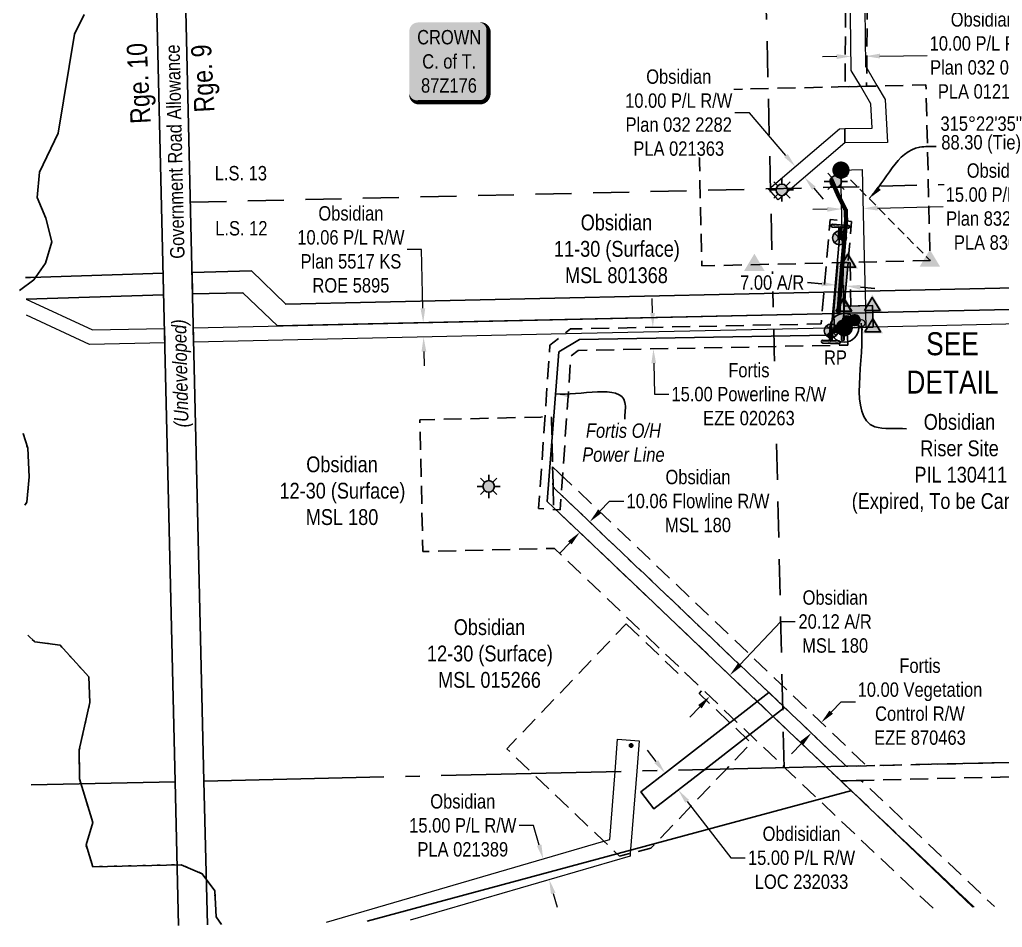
# Model space of a CAD drawing. Extents: x 611688 to 613661, y 5881771 to 5884002.
# Drawn here: x 612534 to 613217, y 5882761 to 5883392 of the extents above; entities that cross this region are included whole.
import ezdxf
from ezdxf.enums import TextEntityAlignment as Align

# ---------------------------------------------------------------- set-up
doc = ezdxf.new("R2010")
doc.units = 0
doc.header["$LTSCALE"] = 5
doc.header["$PDMODE"] = 34
doc.header["$PDSIZE"] = 0.03
for name, pattern in [('foc-ACCESSROAD', [3.75, 2.5, -1.25]), ('foc-FLOWLINE', [3.75, 2.5, -1.25]), ('foc-LSD', [8, 5, -3]), ('foc-QUARTERLINE', [33, 25, -3, 2, -3]), ('foc-TIELINE', [1.875, 1.25, -0.625]), ('foc-WHEELTRACKS', [2, 0.4, -1.6])]:
    doc.linetypes.add(name, pattern=pattern)
doc.layers.get('Defpoints').update_dxf_attribs({"color": 9})
for name, color, linetype in [('35', 37, 'Continuous'), ('AS-OWNER', 7, 'Continuous'), ('AS-POWER', 104, 'foc-POWER'), ('AS-POWER-EXISTING-ANC', 72, 'Continuous'), ('AS-POWER-EXISTING-PP', 72, 'Continuous'), ('AS-ROADS', 254, 'Continuous'), ('AS-SYMBOL', 7, 'Continuous'), ('C-AR', 13, 'foc-ACCESSROAD'), ('C-RW', 13, 'Continuous'), ('C-WS', 13, 'foc-ACCESSROAD'), ('C-WS-S', 8, 'Continuous'), ('D-TXT', 6, 'Continuous'), ('DETAIL-T', 7, 'Continuous'), ('F-EZE', 190, 'foc-FLOWLINE'), ('F-RW', 190, 'Continuous'), ('L-BD', 7, 'Continuous'), ('L-MON', 1, 'Continuous'), ('L-QSEC', 8, 'foc-QUARTERLINE'), ('L-ROAD-T', 7, 'Continuous'), ('L-SEC', 7, 'Continuous'), ('L-SECTION-LSD', 7, 'foc-LSD'), ('L-TIE', 7, 'foc-TIELINE'), ('P-PROPOSED', 10, 'Continuous'), ('P-PROPOSED-H', 21, 'Continuous'), ('P-TXT', 4, 'Continuous'), ('T-WATER', 160, 'Continuous'), ('T-WATER-P3', 160, 'foc-WHEELTRACKS')]:
    doc.layers.add(name, color=color, linetype=linetype)
for name, color, linetype, lineweight in [('C-AR-T', 13, 'Continuous', 9), ('C-FLOWLINE-T', 13, 'Continuous', 9), ('C-RW-T', 13, 'Continuous', 9), ('C-WS-T', 13, 'Continuous', 9), ('F-EZE-T', 190, 'Continuous', 9), ('T-TEXT', 48, 'Continuous', 18)]:
    doc.layers.add(name, color=color, linetype=linetype, lineweight=lineweight)
doc.styles.add('100L', font='ARIALN.TTF', dxfattribs={"height": 11})
doc.styles.add('80', font='ARIALN.TTF', dxfattribs={"height": 10})
doc.styles.add('80CG', font='ARIALN.TTF', dxfattribs={"height": 10})
doc.styles.add('80L', font='ARIALN.TTF', dxfattribs={"height": 10})
doc.styles.add('80LS', font='ARIALNI.TTF', dxfattribs={"height": 10})
doc.styles.add('foc-LtypeFont', font='ARIALN.TTF', dxfattribs={"height": 7.35})
doc.linetypes.add('foc-POWER', pattern='A,6,-1,["P",foc-LtypeFont,S=0.2,R=0,X=-0.625,Y=-0.75],-1.24,4', length=12.24)
doc.linetypes.add('foc-TOPO-flowdirection-NOLINE', pattern='A,0,[">",foc-LtypeFont,S=0.3,R=0,X=0,Y=-0.945],-20,[">",foc-LtypeFont,S=0.3,R=0,X=0,Y=-0.945],0', length=20)
doc.dimstyles.new('Compass 5 000', dxfattribs={"dimscale": 5, "dimtxt": 9, "dimasz": 2, "dimexe": 0.2, "dimexo": 0.0625, "dimgap": 0.5, "dimtad": 0, "dimtih": 1, "dimtoh": 1, "dimzin": 0, "dimdsep": 46, "dimtxsty": '80CG', "dimcen": 0.1, "dimse1": 1, "dimse2": 1, "dimclrd": 256, "dimclrt": 256, "dimaunit": 1, "dimadec": 4, "dimazin": 0, "dimtfac": 0.06, "dimtofl": 0, "dimtmove": 0, "dimatfit": 1, "dimfxl": 0.2, "dimtolj": 1, "dimtzin": 0, "dimlwd": -1, "dimarcsym": 0})

# ---------------------------------------------------------------- blocks, each defined once
blk = doc.blocks.new('*U451')
h = blk.add_hatch(color=255)
edge = h.paths.add_edge_path()
edge.add_line((-21.5, -28.5), (21.5, -28.5))
edge.add_arc((21.5, -22.5), 6, 270, 360)
edge.add_line((27.5, -22.5), (27.5, 21))
edge.add_arc((21.5, 21), 6, 0, 90)
edge.add_line((21.5, 27), (-21.5, 27))
edge.add_arc((-21.5, 21), 6, 90, 180)
edge.add_line((-27.5, 21), (-27.5, -22.5))
edge.add_arc((-21.5, -22.5), 6, 180, 270)
at = {"color": 14, "flags": 128}
blk.add_lwpolyline([(-21.5, -28.5, 3, 3, 0), (21.5, -28.5, 3, 3, 0.414214), (27.5, -22.5, 3, 3, 0), (27.5, 21, 3, 0, 0.414214), (21.5, 27, 0, 0, 0), (-21.5, 27, 0, 0, 0.414214), (-27.5, 21, 0, 0, 0), (-27.5, -22.5, 0, 3, 0.414214)], format="xyseb", close=True, dxfattribs=at)
at = {"color": 14, "style": '80'}
blk.add_attdef('ENTER_TEXT_001', (-26.85, -4.92), '', height=10, dxfattribs=at)
blk = doc.blocks.new('*D426')
at = {"layer": 'Defpoints', "color": 0, "transparency": 16777216}
for p in [(613019.52, 5883179.5), (612974.01, 5883163.42), (613019.87, 5883164.49)]:
    blk.add_point(p, dxfattribs=at)
at = {"layer": 'F-EZE-T', "transparency": 16777216}
for p, q in [((612973.42, 5883188.42), (612973.19, 5883198.41)), ((612974.24, 5883153.42), (612974.75, 5883131.92)), ((612974.75, 5883131.92), (612984.75, 5883131.92))]:
    blk.add_line(p, q, dxfattribs=at)
for points in [[(612975.09, 5883188.46), (612971.75, 5883188.38), (612973.66, 5883178.42)], [(612975.91, 5883153.46), (612972.58, 5883153.38), (612974.01, 5883163.42)]]:
    blk.add_solid(points, dxfattribs=at)
at = {"layer": 'F-EZE-T', "transparency": 16777216, "insert": (613040.38, 5883131.92), "char_height": 10, "attachment_point": 5, "style": '80CG', "bg_fill": 3, "box_fill_scale": 1.1, "bg_fill_color": 256, "bg_fill_true_color": 13158600, "bg_fill_transparency": 0}
blk.add_mtext('\\A1;Fortis\\P15.00 Powerline R/W\\PEZE 020263', dxfattribs=at)
blk = doc.blocks.new('*D427')
at = {"layer": 'Defpoints', "color": 0, "transparency": 16777216}
for p in [(613090.69, 5882903.73), (613103.72, 5882891.33), (613096.83, 5882884.08)]:
    blk.add_point(p, dxfattribs=at)
at = {"layer": 'F-EZE-T', "transparency": 16777216}
for p, q in [((613097.59, 5882910.97), (613104.48, 5882918.22)), ((613104.48, 5882918.22), (613114.48, 5882918.22)), ((613076.9, 5882889.24), (613070, 5882882))]:
    blk.add_line(p, q, dxfattribs=at)
for points in [[(613096.38, 5882912.12), (613098.8, 5882909.82), (613090.69, 5882903.73)], [(613075.69, 5882890.39), (613078.11, 5882888.09), (613083.79, 5882896.48)]]:
    blk.add_solid(points, dxfattribs=at)
at = {"layer": 'F-EZE-T', "transparency": 16777216, "insert": (613159.29, 5882918.22), "char_height": 10, "attachment_point": 5, "style": '80CG'}
blk.add_mtext('\\A1;Fortis\\P10.00 Vegetation\\PControl R/W\\PEZE 870463', dxfattribs=at)
blk = doc.blocks.new('*D429')
at = {"layer": 'C-RW-T', "transparency": 16777216}
for p, q in [((612976, 5882876.6), (612969.86, 5882884.5)), ((612997.45, 5882848.96), (613027.89, 5882809.75)), ((613027.89, 5882809.75), (613037.89, 5882809.75))]:
    blk.add_line(p, q, dxfattribs=at)
for points in [[(612977.31, 5882877.62), (612974.68, 5882875.58), (612982.13, 5882868.7)], [(612998.77, 5882849.98), (612996.13, 5882847.94), (612991.32, 5882856.86)]]:
    blk.add_solid(points, dxfattribs=at)
at = {"layer": 'Defpoints', "color": 0, "transparency": 16777216}
for p in [(613014.77, 5882894.04), (613023.96, 5882882.2), (612982.13, 5882868.7)]:
    blk.add_point(p, dxfattribs=at)
at = {"layer": 'C-RW-T', "transparency": 16777216, "insert": (613076.97, 5882809.75), "char_height": 10, "attachment_point": 5, "style": '80CG'}
blk.add_mtext('\\A1;Obdisidian\\P15.00 P/L R/W\\PLOC 232033', dxfattribs=at)
blk = doc.blocks.new('*D432')
at = {"layer": 'C-FLOWLINE-T', "transparency": 16777216}
for p, q in [((612936.62, 5883050.4), (612943.51, 5883057.65)), ((612943.51, 5883057.65), (612953.51, 5883057.65)), ((612915.91, 5883028.65), (612909.01, 5883021.41))]:
    blk.add_line(p, q, dxfattribs=at)
for points in [[(612935.41, 5883051.55), (612937.82, 5883049.26), (612929.72, 5883043.16)], [(612914.7, 5883029.8), (612917.12, 5883027.5), (612922.8, 5883035.9)]]:
    blk.add_solid(points, dxfattribs=at)
at = {"layer": 'Defpoints', "color": 0, "transparency": 16777216}
for p in [(612929.72, 5883043.16), (612955.44, 5883018.68), (612948.52, 5883011.41)]:
    blk.add_point(p, dxfattribs=at)
at = {"layer": 'C-FLOWLINE-T', "transparency": 16777216, "insert": (613005, 5883057.65), "char_height": 10, "attachment_point": 5, "style": '80CG'}
blk.add_mtext('\\A1;Obsidian\\P10.06 Flowline R/W\\PMSL 180', dxfattribs=at)
blk = doc.blocks.new('*D433')
at = {"layer": 'C-AR-T', "transparency": 16777216}
for p, q in [((613034.02, 5882943.88), (613062.59, 5882973.9)), ((613062.59, 5882973.9), (613072.59, 5882973.9)), ((613006.32, 5882914.76), (612999.43, 5882907.52))]:
    blk.add_line(p, q, dxfattribs=at)
for points in [[(613032.81, 5882945.03), (613035.23, 5882942.73), (613027.13, 5882936.63)], [(613005.11, 5882915.91), (613007.53, 5882913.61), (613013.22, 5882922.01)]]:
    blk.add_solid(points, dxfattribs=at)
at = {"layer": 'Defpoints', "color": 0, "transparency": 16777216}
for p in [(612999.38, 5882963.03), (612985.47, 5882948.4), (613027.13, 5882936.63)]:
    blk.add_point(p, dxfattribs=at)
at = {"layer": 'C-AR-T', "transparency": 16777216, "insert": (613100.32, 5882973.9), "char_height": 10, "attachment_point": 5, "style": '80CG'}
blk.add_mtext('\\A1;Obsidian\\P20.12 A/R\\PMSL 180', dxfattribs=at)
blk = doc.blocks.new('*D437')
at = {"layer": 'C-RW-T', "transparency": 16777216}
for p, q in [((613101.43, 5883366.55), (613091.43, 5883366.43)), ((613131.42, 5883366.9), (613164.19, 5883367.3))]:
    blk.add_line(p, q, dxfattribs=at)
for points in [[(613101.41, 5883368.21), (613101.45, 5883364.88), (613111.43, 5883366.67)], [(613131.4, 5883368.57), (613131.44, 5883365.24), (613121.42, 5883366.79)]]:
    blk.add_solid(points, dxfattribs=at)
at = {"layer": 'Defpoints', "color": 0, "transparency": 16777216}
for p in [(613111.24, 5883381.94), (613121.24, 5883382.06), (613111.43, 5883366.67)]:
    blk.add_point(p, dxfattribs=at)
at = {"layer": 'C-RW-T', "transparency": 16777216, "insert": (613203.27, 5883367.3), "char_height": 10, "attachment_point": 5, "style": '80CG'}
blk.add_mtext('\\A1;Obsidian\\P10.00 P/L R/W\\PPlan 032 0199\\PPLA 012125', dxfattribs=at)
blk = doc.blocks.new('*D438')
at = {"layer": 'C-RW-T', "transparency": 16777216}
for p, q in [((613040.71, 5883327.56), (613030.71, 5883327.56)), ((613066.14, 5883297.77), (613040.71, 5883327.56)), ((613085.58, 5883275), (613092.07, 5883267.4))]:
    blk.add_line(p, q, dxfattribs=at)
for points in [[(613067.41, 5883298.85), (613064.87, 5883296.69), (613072.63, 5883290.17)], [(613086.85, 5883276.09), (613084.31, 5883273.92), (613079.09, 5883282.61)]]:
    blk.add_solid(points, dxfattribs=at)
at = {"layer": 'Defpoints', "color": 0, "transparency": 16777216}
for p in [(613072.63, 5883290.17), (613073.17, 5883290.63), (613079.63, 5883283.07)]:
    blk.add_point(p, dxfattribs=at)
at = {"layer": 'C-RW-T', "transparency": 16777216, "insert": (612991.62, 5883327.56), "char_height": 10, "attachment_point": 5, "style": '80CG', "bg_fill": 3, "box_fill_scale": 1.1, "bg_fill_color": 256, "bg_fill_true_color": 13158600, "bg_fill_transparency": 0}
blk.add_mtext('\\A1;Obsidian\\P10.00 P/L R/W\\PPlan 032 2282\\PPLA 021363', dxfattribs=at)
blk = doc.blocks.new('*D439')
at = {"layer": 'C-RW-T', "transparency": 16777216}
for p, q in [((613094.84, 5883260.41), (613084.84, 5883260.18)), ((613129.82, 5883261.22), (613175.33, 5883262.28))]:
    blk.add_line(p, q, dxfattribs=at)
for points in [[(613094.8, 5883262.08), (613094.88, 5883258.74), (613104.84, 5883260.64)], [(613129.78, 5883262.89), (613129.86, 5883259.56), (613119.83, 5883260.99)]]:
    blk.add_solid(points, dxfattribs=at)
at = {"layer": 'Defpoints', "color": 0, "transparency": 16777216}
for p in [(613104.4, 5883279.51), (613119.39, 5883279.86), (613119.83, 5883260.99)]:
    blk.add_point(p, dxfattribs=at)
at = {"layer": 'C-RW-T', "transparency": 16777216, "insert": (613214.42, 5883262.28), "char_height": 10, "attachment_point": 5, "style": '80CG', "bg_fill": 3, "box_fill_scale": 1.1, "bg_fill_color": 256, "bg_fill_true_color": 13158600, "bg_fill_transparency": 0}
blk.add_mtext('\\A1;Obsidian\\P15.00 P/L R/W\\PPlan 832 2633\\PPLA 830330', dxfattribs=at)
blk = doc.blocks.new('*D441')
at = {"layer": 'C-RW-T', "transparency": 16777216}
for p, q in [((612890.61, 5882832.24), (612880.61, 5882832.24)), ((612894.59, 5882818.57), (612890.61, 5882832.24)), ((612904.4, 5882784.96), (612907.2, 5882775.37))]:
    blk.add_line(p, q, dxfattribs=at)
for points in [[(612896.19, 5882819.04), (612892.99, 5882818.11), (612897.39, 5882808.97)], [(612906, 5882785.43), (612902.8, 5882784.5), (612901.6, 5882794.56)]]:
    blk.add_solid(points, dxfattribs=at)
at = {"layer": 'Defpoints', "color": 0, "transparency": 16777216}
for p in [(612897.39, 5882808.97), (612908.34, 5882812.16), (612912.54, 5882797.76)]:
    blk.add_point(p, dxfattribs=at)
at = {"layer": 'C-RW-T', "transparency": 16777216, "insert": (612841.52, 5882832.24), "char_height": 10, "attachment_point": 5, "style": '80CG'}
blk.add_mtext('\\A1;Obsidian\\P15.00 P/L R/W\\PPLA 021389', dxfattribs=at)
blk = doc.blocks.new('*D442')
at = {"layer": 'C-RW-T', "transparency": 16777216}
for p, q in [((612812.83, 5883232.53), (612802.83, 5883232.53)), ((612813.79, 5883191.61), (612812.83, 5883232.53)), ((612814.48, 5883161.56), (612814.72, 5883151.56))]:
    blk.add_line(p, q, dxfattribs=at)
for points in [[(612815.45, 5883191.65), (612812.12, 5883191.57), (612814.02, 5883181.61)], [(612816.15, 5883161.6), (612812.82, 5883161.52), (612814.25, 5883171.56)]]:
    blk.add_solid(points, dxfattribs=at)
at = {"layer": 'Defpoints', "color": 0, "transparency": 16777216}
for p in [(612791.78, 5883181.09), (612814.02, 5883181.61), (612792.01, 5883171.04)]:
    blk.add_point(p, dxfattribs=at)
at = {"layer": 'C-RW-T', "transparency": 16777216, "insert": (612763.75, 5883232.53), "char_height": 10, "attachment_point": 5, "style": '80CG'}
blk.add_mtext('\\A1;Obsidian\\P10.06 P/L R/W\\PPlan 5517 KS\\PROE 5895', dxfattribs=at)
blk = doc.blocks.new('GAS')
h = blk.add_hatch(color=255)
h.dxf.hatch_style = 1
edge = h.paths.add_edge_path()
edge.add_arc((0, 0), 0.9, 0, 360)
for p, q in [((0, 0.81), (0, 1.62)), ((-0.81, 0), (-1.62, 0)), ((-0.57, 0.57), (-1.14, 1.14)), ((0.57, 0.57), (1.14, 1.14)), ((1.62, 0), (0.81, 0)), ((-0.57, -0.57), (-1.14, -1.14)), ((0, -0.81), (0, -1.62)), ((1.14, -1.14), (0.57, -0.57))]:
    blk.add_line(p, q)
blk.add_circle((0, 0), 0.8)
blk = doc.blocks.new('fdia')
at = {"color": 255, "const_width": 1}
blk.add_lwpolyline([(-0.5, 0, 1), (0.5, 0, 1)], format="xyb", close=True, dxfattribs=at)
blk = doc.blocks.new('Fdiaa')
blk.add_blockref('fdia', (0, 0))
blk = doc.blocks.new('fdib')
at = {"color": 1, "const_width": 1.6}
blk.add_lwpolyline([(-0.4, 0, 1), (0.4, 0, 1)], format="xyb", close=True, dxfattribs=at)
at = {"color": 1}
blk.add_circle((0, 0), 0.8, dxfattribs=at)
blk = doc.blocks.new('Fdibb')
blk.add_blockref('fdib', (0, 0))
blk = doc.blocks.new('fdicc')
for name in ['Fdibb', 'Fdiaa']:
    blk.add_blockref(name, (0, 0))
blk = doc.blocks.new('FDI')
blk.add_blockref('fdicc', (0, 0))
blk = doc.blocks.new('RISER')
h = blk.add_hatch(color=255)
h.dxf.hatch_style = 1
edge = h.paths.add_edge_path()
edge.add_arc((0, 0), 0.7, 0, 360)
blk.add_hatch(color=13).paths.add_polyline_path([(0.58, -0.15), (-0.58, -0.15, 0.774597)])
at = {"color": 13}
blk.add_line((-0.58, -0.15), (0.58, -0.15), dxfattribs=at)
blk.add_circle((0, 0), 0.6, dxfattribs=at)
blk = doc.blocks.new('PIG')
h = blk.add_hatch(color=255)
h.dxf.hatch_style = 1
edge = h.paths.add_edge_path()
edge.add_arc((0, 0), 0.85, 0, 360)
at = {"layer": 'AS-SYMBOL'}
h = blk.add_hatch(color=13, dxfattribs=at)
h.dxf.hatch_style = 1
h.paths.add_polyline_path([(-0.1, 0, 1), (-0.55, 0, 1)])
h = blk.add_hatch(color=13, dxfattribs=at)
h.dxf.hatch_style = 1
h.paths.add_polyline_path([(0.1, 0, 1), (0.55, 0, 1)])
at = {"layer": 'AS-SYMBOL', "color": 13}
for centre, radius in [((0, 0), 0.75), ((-0.33, 0), 0.225), ((0.33, 0), 0.225)]:
    blk.add_circle(centre, radius, dxfattribs=at)
blk = doc.blocks.new('POWERPOLE')
h = blk.add_hatch(color=255)
edge = h.paths.add_edge_path()
edge.add_arc((0, 0), 0.96, 0, 360)
at = {"linetype": 'Continuous'}
for p, q in [((0.68, -0.68), (-0.68, 0.68)), ((-0.68, -0.68), (0.68, 0.68))]:
    blk.add_line(p, q, dxfattribs=at)
blk.add_circle((0, 0), 0.96, dxfattribs=at)
blk = doc.blocks.new('*U455')
h = blk.add_hatch(color=255)
h.dxf.hatch_style = 1
edge = h.paths.add_edge_path()
edge.add_arc((-1.67, 0.07), 0.2, 87.7549, 267.7549, ccw=False)
edge.add_line((-1.66, 0.27), (-0.19, 0.21))
edge.add_line((-0.19, 0.21), (-0.21, -0.19))
edge.add_line((-0.21, -0.19), (-1.67, -0.13))
h = blk.add_hatch(color=255)
h.dxf.hatch_style = 1
edge = h.paths.add_edge_path()
edge.add_arc((-0.04, -1.1), 0.2, 177.7549, 357.7549, ccw=False)
edge.add_line((-0.24, -1.09), (-0.19, 0.21))
edge.add_line((-0.19, 0.21), (-0.16, 1.11))
edge.add_arc((0.04, 1.1), 0.2, -2.2451, 177.7549, ccw=False)
edge.add_line((0.24, 1.09), (0.16, -1.11))
at = {"color": 255, "flags": 128}
blk.add_lwpolyline([(-1.67, -0.13, -1), (-1.66, 0.27), (-0.19, 0.21), (-0.21, -0.19)], format="xyb", close=True, dxfattribs=at)
at = {"color": 72, "const_width": 0.1, "flags": 128}
for points in [[(-1.67, 0.07), (0, 0)], [(-0.04, -1.1), (0.04, 1.1)]]:
    blk.add_lwpolyline(points, dxfattribs=at)
at = {"color": 255}
blk.add_lwpolyline([(0.16, -1.11, -1), (-0.24, -1.09), (-0.19, 0.21), (-0.16, 1.11, -1), (0.24, 1.09)], format="xyb", close=True, dxfattribs=at)
blk = doc.blocks.new('*U454')
h = blk.add_hatch(color=255)
h.dxf.hatch_style = 1
edge = h.paths.add_edge_path()
edge.add_arc((0.07, 1.56), 0.2, -2.4988, 177.5012, ccw=False)
edge.add_line((0.27, 1.55), (0.21, 0.19))
edge.add_line((0.21, 0.19), (-0.19, 0.21))
edge.add_line((-0.19, 0.21), (-0.13, 1.57))
h = blk.add_hatch(color=255)
h.dxf.hatch_style = 1
edge = h.paths.add_edge_path()
edge.add_arc((-1.1, 0.05), 0.2, 87.5012, 267.5012, ccw=False)
edge.add_line((-1.09, 0.25), (0.21, 0.19))
edge.add_line((0.21, 0.19), (1.11, 0.15))
edge.add_arc((1.1, -0.05), 0.2, -92.4988, 87.5012, ccw=False)
edge.add_line((1.09, -0.25), (-1.11, -0.15))
at = {"color": 255, "flags": 128}
blk.add_lwpolyline([(-0.13, 1.57, -1), (0.27, 1.55), (0.21, 0.19), (-0.19, 0.21)], format="xyb", close=True, dxfattribs=at)
at = {"color": 72, "const_width": 0.1, "flags": 128}
for points in [[(0.07, 1.56), (0, 0)], [(-1.1, 0.05), (1.1, -0.05)]]:
    blk.add_lwpolyline(points, dxfattribs=at)
at = {"color": 255}
blk.add_lwpolyline([(-1.11, -0.15, -1), (-1.09, 0.25), (0.21, 0.19), (1.11, 0.15, -1), (1.09, -0.25)], format="xyb", close=True, dxfattribs=at)
blk = doc.blocks.new('*U456')
h = blk.add_hatch(color=255)
h.dxf.hatch_style = 1
edge = h.paths.add_edge_path()
edge.add_arc((1.1, -0.08), 0.2, -93.9692, 86.0308, ccw=False)
edge.add_line((1.08, -0.28), (-0.21, -0.19))
edge.add_line((-0.21, -0.19), (-1.11, -0.12))
edge.add_arc((-1.1, 0.08), 0.2, 86.0308, 266.0308, ccw=False)
edge.add_line((-1.08, 0.28), (1.11, 0.12))
h = blk.add_hatch(color=255)
h.dxf.hatch_style = 1
edge = h.paths.add_edge_path()
edge.add_arc((-0.11, -1.62), 0.2, 176.0308, 356.0308, ccw=False)
edge.add_line((-0.31, -1.61), (-0.21, -0.19))
edge.add_line((-0.21, -0.19), (0.19, -0.21))
edge.add_line((0.19, -0.21), (0.09, -1.64))
at = {"color": 255}
blk.add_lwpolyline([(1.11, 0.12, -1), (1.08, -0.28), (-0.21, -0.19), (-1.11, -0.12, -1), (-1.08, 0.28)], format="xyb", close=True, dxfattribs=at)
at = {"color": 72, "const_width": 0.1, "flags": 128}
for points in [[(1.1, -0.08), (-1.1, 0.08)], [(-0.11, -1.62), (0, 0)]]:
    blk.add_lwpolyline(points, dxfattribs=at)
at = {"color": 255, "flags": 128}
blk.add_lwpolyline([(0.09, -1.64, -1), (-0.31, -1.61), (-0.21, -0.19), (0.19, -0.21)], format="xyb", close=True, dxfattribs=at)
blk = doc.blocks.new('TRIA')
blk.add_hatch(color=255).paths.add_polyline_path([(-0.04, 1.52), (-1.47, -0.87), (1.39, -0.87)])
blk = doc.blocks.new('TRIAA')
blk.add_blockref('TRIA', (0, 0))
blk = doc.blocks.new('TRIB')
at = {"color": 1}
blk.add_lwpolyline([(-1.12, -0.67), (-0.04, 1.13), (1.04, -0.67)], close=True, dxfattribs=at)
blk = doc.blocks.new('TRIBB')
blk.add_blockref('TRIB', (0, 0))
blk = doc.blocks.new('TRICC')
for name in ['TRIAA', 'TRIBB']:
    blk.add_blockref(name, (0, 0))
blk = doc.blocks.new('plspike')
blk.add_blockref('TRICC', (0, 0))
blk = doc.blocks.new('*U469')
at = {"layer": '35', "color": 3}
blk.add_circle((0, 0), 10, dxfattribs=at)
at = {"layer": '35', "color": 3, "style": '80'}
blk.add_attdef('RP_001', (-14.06, -25.72), '', height=10, dxfattribs=at)
blk = doc.blocks.new('*D463')
at = {"layer": 'Defpoints', "color": 0, "transparency": 16777216}
for p in [(613100.93, 5883207.72), (613100.99, 5883208.45), (613107.97, 5883207.85)]:
    blk.add_point(p, dxfattribs=at)
at = {"layer": 'P-TXT', "transparency": 16777216}
for p, q in [((613090.97, 5883208.59), (613081.01, 5883209.45)), ((613117.86, 5883206.25), (613127.83, 5883205.38))]:
    blk.add_line(p, q, dxfattribs=at)
for points in [[(613091.11, 5883210.25), (613090.82, 5883206.92), (613100.93, 5883207.72)], [(613118.01, 5883207.91), (613117.72, 5883204.59), (613107.9, 5883207.11)]]:
    blk.add_solid(points, dxfattribs=at)
at = {"layer": 'P-TXT', "transparency": 16777216, "insert": (613056.56, 5883209.45), "char_height": 10, "attachment_point": 5, "style": '80CG', "bg_fill": 3, "box_fill_scale": 1.1, "bg_fill_color": 256, "bg_fill_true_color": 13158600, "bg_fill_transparency": 0}
blk.add_mtext('\\A1;7.00 A/R', dxfattribs=at)
blk = doc.blocks.new('STRIA')
blk.add_hatch(color=255).paths.add_polyline_path([(-0.04, 1.52), (-1.47, -0.87), (1.39, -0.87)])
blk = doc.blocks.new('STRIAA')
blk.add_blockref('STRIA', (0, 0))
blk = doc.blocks.new('STRIB')
at = {"color": 1}
blk.add_solid([(-1.12, -0.67), (-0.04, 1.13), (1.04, -0.67)], dxfattribs=at)
blk = doc.blocks.new('STRIBB')
blk.add_blockref('STRIB', (0, 0))
blk = doc.blocks.new('STRICC')
for name in ['STRIAA', 'STRIBB']:
    blk.add_blockref(name, (0, 0))
blk = doc.blocks.new('fdspike')
blk.add_blockref('STRICC', (0, 0))

msp = doc.modelspace()

# ---------------------------------------------------------------- hatches: boundary and pattern name
at = {"layer": 'P-PROPOSED-H'}
h = msp.add_hatch(color=256, dxfattribs=at)
h.dxf.hatch_style = 1
h.paths.add_polyline_path([(613102.287, 5883223.325), (613099.422, 5883190.361), (613099.684, 5883177.938), (613106.68, 5883178.094), (613106.364, 5883193.085), (613106.683, 5883193.092), (613109.325, 5883223.492)])
h = msp.add_hatch(color=256, dxfattribs=at)
h.dxf.hatch_style = 1
h.paths.add_polyline_path([(613106.68, 5883178.094), (613126.667, 5883178.54), (613126.351, 5883193.531), (613106.364, 5883193.085)])

# ---------------------------------------------------------------- linework, layer by layer
at = {"layer": 'AS-POWER', "flags": 128}
for points in [[(612900.154, 5883057.47), (612908.325, 5883161.261), (612922.579, 5883169.878), (613095.807, 5883172.925), (613097.608, 5883176.016), (613097.608, 5883176.016), (613103.363, 5883240.524)], [(612900.154, 5883057.47), (612904.585, 5883053.211), (612964.095, 5882996.597), (613036.998, 5882926.999), (613112.345, 5882855.549), (613196.033, 5882775.455)], [(612775.147, 5882765.67), (612982.248, 5882821.485), (613111.894, 5882856.456)]]:
    msp.add_lwpolyline(points, dxfattribs=at)
at = {"layer": 'AS-ROADS', "const_width": 2.999, "flags": 128}
msp.add_lwpolyline([(613102.644, 5883188.002), (613104.064, 5883207.916), (613105.904, 5883228.968), (613107.936, 5883252.67), (613107.722, 5883259.785), (613102.708, 5883269.591), (613097.491, 5883281.561)], dxfattribs=at)
at = {"layer": 'C-AR', "flags": 128}
for points in [[(613122.177, 5883345.926), (613107.166, 5883345.564), (613108.756, 5883528.735), (613109.489, 5883528.753), (613119.485, 5883529.006), (613123.769, 5883529.114), (613122.275, 5883358.417), (613122.177, 5883345.926)], [(613110.655, 5883223.524), (613111.342, 5883193.196), (613106.364, 5883193.085), (613105.674, 5883223.406), (613110.655, 5883223.524)]]:
    msp.add_lwpolyline(points, close=True, dxfattribs=at)
at = {"layer": 'C-RW'}
msp.add_lwpolyline([(613009.66, 5882871.094), (612974.317, 5882843.674), (612965.382, 5882855.716), (612984.453, 5882870.508), (613027.138, 5882903.638), (613030.09, 5882905.929), (613054.212, 5882924.646), (613065.197, 5882914.192), (613041.071, 5882895.476), (613038.106, 5882893.176), (613009.66, 5882871.094)], close=True, dxfattribs=at)
at = {"layer": 'C-RW-T'}
for points in [[(613116.5, 5883778.665), (613117.695, 5883678.688), (613119.244, 5883549.136), (613119.485, 5883529.006), (613119.557, 5883522.95), (613121.508, 5883359.727), (613122.275, 5883358.417), (613129.289, 5883346.436), (613135.037, 5883336.616), (613136.702, 5883306.863), (613107.147, 5883306.501), (613107.018, 5883316.487), (613126.138, 5883316.728), (613125.19, 5883333.649), (613117.856, 5883346.186), (613111.543, 5883356.961), (613109.489, 5883528.753), (613109.42, 5883534.465), (613104.422, 5883534.405), (613104.25, 5883548.757), (613102.702, 5883678.335), (613101.507, 5883778.312)], [(612537.965, 5883197.93), (612584.161, 5883176.608), (612634.114, 5883177.6), (612634.439, 5883167.548), (612582.049, 5883166.509), (612538.217, 5883186.739)], [(613565.309, 5883181.816), (613542.349, 5883187.823), (613465.225, 5883186.102), (613126.687, 5883178.541), (613121.672, 5883178.429), (613109.682, 5883178.161), (613106.68, 5883178.094), (612913.398, 5883173.768), (612654.457, 5883167.995), (612654.221, 5883178.032), (613091.212, 5883187.801), (613106.428, 5883188.149), (613121.447, 5883188.476), (613126.462, 5883188.589), (613464.996, 5883196.153), (613543.534, 5883197.908), (613565.071, 5883192.271)], [(612746.695, 5882765.009), (612939.537, 5882821.267), (612943.657, 5882822.469), (612947.359, 5882869.646), (612949.135, 5882892.293), (612964.097, 5882891.118), (612962.44, 5882869.996), (612957.952, 5882812.795), (612957.808, 5882810.963), (612804.925, 5882766.362)]]:
    msp.add_lwpolyline(points, dxfattribs=at)
for points in [[(613107.147, 5883306.501), (613060.672, 5883266.934), (613054.198, 5883274.426), (613103.403, 5883316.442), (613107.018, 5883316.487), (613107.147, 5883306.501)], [(613121.447, 5883188.476), (613121.672, 5883178.429), (613109.682, 5883178.161), (613106.68, 5883178.094), (613104.368, 5883287.661), (613119.219, 5883288.112), (613120.583, 5883227.106), (613121.337, 5883193.434), (613121.447, 5883188.476)]]:
    msp.add_lwpolyline(points, close=True, dxfattribs=at)
at = {"layer": 'C-WS', "flags": 128}
for points in [[(613041.44, 5883344.145), (613102.461, 5883345.431), (613111.154, 5883345.676), (613121.854, 5883345.918), (613126.167, 5883346.02), (613133.287, 5883346.161), (613163.476, 5883346.876), (613166.367, 5883224.843), (613007.724, 5883221.086), (613004.83, 5883343.278), (613041.44, 5883344.145)], [(613106.68, 5883178.094), (613126.667, 5883178.54), (613126.351, 5883193.531), (613106.364, 5883193.085)], [(612955.078, 5882972.381), (612991.277, 5882937.849), (612993.789, 5882940.484), (613008.284, 5882926.686), (613005.756, 5882924.036), (613041.958, 5882889.501), (613024.735, 5882871.445), (612972.202, 5882816.381), (612957.952, 5882812.795), (612950.409, 5882810.896), (612939.537, 5882821.267), (612890.212, 5882868.32), (612872.2, 5882885.507), (612955.078, 5882972.381)]]:
    msp.add_lwpolyline(points, close=True, dxfattribs=at)
for points in [[(613168.385, 5882774.813), (613065.323, 5882872.388), (613064.56, 5882873.117), (613008.284, 5882926.686), (612993.789, 5882940.484), (612905.254, 5883024.764), (612813.789, 5883022.617), (612811.642, 5883114.083), (612895.795, 5883116.057), (612903.108, 5883116.229), (612903.921, 5883081.536), (612904.253, 5883067.407), (612907.436, 5883064.376), (613108.062, 5882873.381), (613122.228, 5882873.711), (613266.258, 5882877.063), (613266.546, 5882867.015), (613118.474, 5882863.573), (613104.272, 5882863.242), (613196.967, 5882775.477)], [(612904.253, 5883067.407), (612904.585, 5883053.211), (613104.272, 5882863.242)]]:
    msp.add_lwpolyline(points, dxfattribs=at)
at = {"layer": 'F-EZE', "flags": 128}
for points in [[(613106.252, 5883188.124), (613105.635, 5883181.034), (613105.739, 5883181.036), (613108.74, 5883181.096), (613108.8, 5883178.097), (613109.038, 5883166.09), (613097.034, 5883165.851), (612921.7, 5883162.367), (612916.632, 5883158.346), (612911.276, 5883081.119), (612910.374, 5883068.122), (612909.219, 5883051.472), (612894.247, 5883052.51), (612898.918, 5883119.845), (612902.118, 5883165.988), (612912.505, 5883174.229), (612916.338, 5883177.271), (613090.559, 5883180.738), (613096.862, 5883253.275), (613104.33, 5883252.615), (613111.799, 5883251.966), (613106.252, 5883188.124)], [(612908.292, 5883077.376), (613122.228, 5882873.711), (613108.062, 5882873.381), (612907.436, 5883064.376), (612904.253, 5883067.407), (612903.921, 5883081.536), (612908.292, 5883077.376)]]:
    msp.add_lwpolyline(points, close=True, dxfattribs=at)
msp.add_lwpolyline([(613196.967, 5882775.477), (613104.272, 5882863.242), (613118.474, 5882863.573), (613211.171, 5882775.807)], dxfattribs=at)
at = {"layer": 'F-RW'}
for points in [[(613565.071, 5883192.271), (613543.534, 5883197.908), (613464.996, 5883196.153), (613126.462, 5883188.589), (613121.447, 5883188.476), (613106.428, 5883188.149), (613091.212, 5883187.801), (612712.782, 5883179.345), (612688.71, 5883202.429), (612653.667, 5883201.605), (612653.316, 5883216.539), (612694.574, 5883217.576), (612718.49, 5883194.485), (613092.5, 5883202.841), (613106.109, 5883203.146), (613107.654, 5883203.18), (613111.122, 5883203.258), (613121.112, 5883203.481), (613464.654, 5883211.157), (613545.3, 5883212.959), (613564.716, 5883207.877)], [(612537.624, 5883213.012), (612540.957, 5883213.078), (612633.211, 5883215.997), (612633.564, 5883201.009), (612537.963, 5883198.01)]]:
    msp.add_lwpolyline(points, dxfattribs=at)
at = {"layer": 'L-QSEC'}
for p, q in [((612661.623, 5882863.019), (613468.142, 5882881.77)), ((612541.577, 5882860.511), (612641.518, 5882862.552))]:
    msp.add_line(p, q, dxfattribs=at)
at = {"layer": 'L-SEC'}
for p, q in [((612641.518, 5882862.552), (612622.611, 5883667.044)), ((612661.625, 5882863.024), (612642.717, 5883667.516)), ((612643.863, 5882762.618), (612641.518, 5882862.552)), ((612663.97, 5882763.085), (612661.625, 5882863.023))]:
    msp.add_line(p, q, dxfattribs=at)
at = {"layer": 'L-SECTION-LSD'}
for p, q in [((613064.882, 5882872.394), (613045.904, 5883677.014)), ((612652.171, 5883265.27), (613458.616, 5883284.14))]:
    msp.add_line(p, q, dxfattribs=at)
at = {"layer": 'L-TIE'}
msp.add_line((613104.368, 5883287.661), (613166.367, 5883224.843), dxfattribs=at)
at = {"layer": 'P-PROPOSED'}
for points in [[(613102.287, 5883223.325), (613099.422, 5883190.361), (613099.684, 5883177.938), (613106.68, 5883178.094), (613106.364, 5883193.085), (613106.683, 5883193.092), (613109.325, 5883223.492)], [(613106.68, 5883178.094), (613126.667, 5883178.54), (613126.351, 5883193.531), (613106.364, 5883193.085)]]:
    msp.add_lwpolyline(points, close=True, dxfattribs=at)
at = {"layer": 'T-WATER', "flags": 128}
msp.add_lwpolyline([(612533.507, 5883203.884), (612543.335, 5883211.329), (612551.498, 5883223.013), (612555.876, 5883237.862), (612551.748, 5883254.237), (612545.717, 5883268.532), (612547.323, 5883286.333), (612560.272, 5883313.233), (612571.535, 5883382.14), (612578.331, 5883395.805)], dxfattribs=at)
at = {"layer": 'T-WATER-P3', "flags": 128}
for points in [[(612537.013, 5883054.735), (612538.526, 5883056.836), (612540.136, 5883074.577), (612539.117, 5883094.444), (612535.84, 5883104.605)], [(612673.853, 5882763.315), (612670.113, 5882768.73), (612669.093, 5882786.809), (612660.456, 5882798.581), (612645.728, 5882804.987), (612584.416, 5882803.496), (612579.67, 5882818.662), (612584.264, 5882834.229), (612575.065, 5882864.689), (612574.937, 5882884.701), (612582.339, 5882917.748), (612581.505, 5882935.475), (612561.601, 5882957.453), (612544.073, 5882959.902), (612539.135, 5882964.442)]]:
    msp.add_lwpolyline(points, dxfattribs=at)
at = {"layer": 'T-WATER-P3', "linetype": 'foc-TOPO-flowdirection-NOLINE', "flags": 128}
for points in [[(612537.013, 5883054.735), (612538.526, 5883056.836), (612540.136, 5883074.577), (612539.117, 5883094.444), (612535.84, 5883104.605)], [(612673.853, 5882763.315), (612670.113, 5882768.73), (612669.093, 5882786.809), (612660.456, 5882798.581), (612645.728, 5882804.987), (612584.416, 5882803.496), (612579.67, 5882818.662), (612584.264, 5882834.229), (612575.065, 5882864.689), (612574.937, 5882884.701), (612582.339, 5882917.748), (612581.505, 5882935.475), (612561.601, 5882957.453), (612544.073, 5882959.902), (612539.135, 5882964.442)]]:
    msp.add_lwpolyline(points, dxfattribs=at)

# ---------------------------------------------------------------- block references
at = {"layer": 'AS-OWNER'}
ref = msp.add_blockref('*U451', (612831.863, 5883363.26), dxfattribs=dict(at, xscale=0.9996109999999989, yscale=0.9996109999999989, zscale=0.9996109999999989))
ref.add_attrib('ENTER_TEXT_001', 'CROWN', (612809.811, 5883375.028), dxfattribs={"layer": '0', "color": 14, "height": 9.9961, "style": '80'})
ref.add_attrib('ENTER_TEXT_002', 'C. of T.', (612813.306, 5883358.191), dxfattribs={"layer": '0', "color": 14, "height": 9.9961, "style": '80'})
ref.add_attrib('ENTER_TEXT_003', '87Z176', (612812.487, 5883341.49), dxfattribs={"layer": '0', "color": 14, "height": 9.9961, "style": '80'})
at = {"layer": 'AS-POWER-EXISTING-ANC', "color": 2, "xscale": 4.99807975, "yscale": 4.99807975, "zscale": 4.99807975}
for name, p in [('*U456', (613103.926, 5883248.638)), ('*U455', (613105.902, 5883175.718)), ('*U454', (613097.294, 5883168.248))]:
    msp.add_blockref(name, p, dxfattribs=at)
at = {"layer": 'AS-POWER-EXISTING-PP', "color": 2, "xscale": 4.99807975, "yscale": 4.99807975, "zscale": 4.99807975}
msp.add_blockref('POWERPOLE', (613103.363, 5883240.524), dxfattribs=at)
at = {"layer": 'AS-SYMBOL', "xscale": 4.99807975, "yscale": 4.99807975, "zscale": 4.99807975}
for name, p in [('RISER', (613108.48, 5883183.313)), ('PIG', (613113.88, 5883183.422))]:
    msp.add_blockref(name, p, dxfattribs=at)
at = {"layer": 'C-WS-S'}
for p, xscale, yscale, zscale in [((612859.515, 5883067.877), 4.99807975, 4.99807975, 4.99807975), ((612958.503, 5882887.799), 0.99961595, 0.99961595, 0.99961595)]:
    msp.add_blockref('GAS', p, dxfattribs=dict(at, xscale=xscale, yscale=yscale, zscale=zscale))
at = {"layer": 'L-MON', "xscale": 4.99807975, "yscale": 4.99807975, "zscale": 4.99807975}
for name, p in [('FDI', (613104.368, 5883287.661)), ('plspike', (613109.327, 5883223.487)), ('plspike', (613106.358, 5883193.087)), ('plspike', (613106.671, 5883193.091)), ('FDI', (613106.68, 5883178.094)), ('plspike', (613126.665, 5883178.547))]:
    msp.add_blockref(name, p, dxfattribs=at)

# ---------------------------------------------------------------- texts
at = {"layer": 'AS-POWER', "insert": (612953.17, 5883098.214), "char_height": 9.99611, "width": 57.09688, "attachment_point": 5, "style": '80CG'}
msp.add_mtext('\\A1;{\\fArial Narrow|b0|i1|c0|p34;Fortis O/H\\PPower Line}', dxfattribs=at)
at = {"layer": 'C-WS-T', "char_height": 10.99572, "attachment_point": 1, "style": '100L'}
for s, width, gutter_width, heights, insert in [('\\pi50.517;Obsidian\\P\\pi48.076;Riser Site\\P\\pi44.044;PIL 130411\\P\\pi0.46241;(Expired, To be Cancelled)', 149.23204, 0, [0], (613111.387, 5883118.166)), ('\\pi19.348;Obsidian\\P\\pi0.74692;12-30 (Surface)\\P\\pi19.018;MSL 180', 86.89445, 55, [55.47], (612713.366, 5883088.699)), ('\\pi19.348;Obsidian\\P\\pi0.74692;12-30 (Surface)\\P\\pi8.4987;MSL 015266', 86.89445, 55, [58.124], (612815.874, 5882975.554))]:
    msp.add_mtext_dynamic_manual_height_columns(s, width=width, gutter_width=gutter_width, heights=heights, dxfattribs=dict(at, insert=insert))
at = {"layer": 'D-TXT', "color": 3, "char_height": 13.9946, "attachment_point": 1, "rotation": 92.932021, "style": '80L'}
for s, width, insert in [('Rge. 10', 73.75526, (612610.636, 5883319.517)), ('Rge. 9', 63.86109, (612654.945, 5883327.43))]:
    msp.add_mtext_dynamic_manual_height_columns(s, width=width, gutter_width=47.5, heights=[0], dxfattribs=dict(at, insert=insert))
at = {"layer": 'DETAIL-T', "color": 3, "insert": (613181.881, 5883153.674), "char_height": 15.9878, "width": 63.58753, "attachment_point": 5, "style": '80CG'}
msp.add_mtext('SEE\\PDETAIL', dxfattribs=at)
at = {"layer": 'L-ROAD-T', "style": '80L'}
msp.add_text('Government Road Allowance', height=9.99611, rotation=91.346311, dxfattribs=at).set_placement((612641.436, 5883300.479), align=Align.MIDDLE_CENTER)
at = {"layer": 'T-TEXT', "style": '80LS'}
msp.add_text('(Undeveloped)', height=9.99611, rotation=91.346311, dxfattribs=at).set_placement((612645.058, 5883146.394), align=Align.MIDDLE_CENTER)

# ---------------------------------------------------------------- dimensions: what is measured, and where the dimension line sits
at = {"layer": 'C-AR-T'}
dim = msp.add_linear_dim(base=(613027.127, 5882936.632), p1=(612985.47, 5882948.404), p2=(612999.382, 5882963.028), angle=46.428601, text='Obsidian\\P20.12 A/R\\PMSL 180', dimstyle='Compass 5 000', dxfattribs=at)
dim.commit()
dim.dimension.update_dxf_attribs({"geometry": '*D433', "text_midpoint": (613100.321, 5882973.904), "dimtype": 161})
at = {"layer": 'C-FLOWLINE-T'}
dim = msp.add_linear_dim(base=(612929.72, 5883043.162), p1=(612948.524, 5883011.41), p2=(612955.441, 5883018.676), angle=46.408773, text='Obsidian\\P10.06 Flowline R/W\\PMSL 180', dimstyle='Compass 5 000', dxfattribs=at)
dim.commit()
dim.dimension.update_dxf_attribs({"geometry": '*D432', "text_midpoint": (613005.004, 5883057.647), "dimtype": 161})
at = {"layer": 'C-RW-T'}
for base, p1, p2, angle, text, picture, middle in [((613111.427, 5883366.666), (613121.241, 5883382.064), (613111.245, 5883381.944), 180.685307, 'Obsidian\\P10.00 P/L R/W\\PPlan 032 0199\\PPLA 012125', '*D437', (613203.272, 5883367.297)), ((612814.018, 5883181.61), (612792.014, 5883171.04), (612791.78, 5883181.093), 91.332273, 'Obsidian\\P10.06 P/L R/W\\PPlan 5517 KS\\PROE 5895', '*D442', (612763.748, 5883232.529)), ((612982.128, 5882868.703), (613023.965, 5882882.198), (613014.773, 5882894.041), 127.817116, 'Obdisidian\\P15.00 P/L R/W\\PLOC 232033', '*D429', (613076.974, 5882809.745)), ((612897.395, 5882808.972), (612912.542, 5882797.758), (612908.338, 5882812.165), 106.263576, 'Obsidian\\P15.00 P/L R/W\\PPLA 021389', '*D441', (612841.52, 5882832.242))]:
    dim = msp.add_linear_dim(base=base, p1=p1, p2=p2, angle=angle, text=text, dimstyle='Compass 5 000', dxfattribs=at)
    dim.commit()
    dim.dimension.update_dxf_attribs({"geometry": picture, "text_midpoint": middle, "dimtype": 161})
at = {"layer": 'F-EZE-T'}
dim = msp.add_linear_dim(base=(613090.694, 5882903.731), p1=(613096.825, 5882884.079), p2=(613103.725, 5882891.326), angle=46.409062, text='Fortis\\P10.00 Vegetation\\PControl R/W\\PEZE 870463', dimstyle='Compass 5 000', dxfattribs=at)
dim.commit()
dim.dimension.update_dxf_attribs({"geometry": '*D427', "text_midpoint": (613159.287, 5882918.217), "dimtype": 161})

# ---------------------------------------------------------------- leaders
at = {"layer": 'AS-POWER', "path_type": 1}
msp.add_leader([(612906.042, 5883132.26), (612954.26, 5883126.181), (612954.097, 5883114.692)], dimstyle='Compass 5 000', override={"dimgap": 0.5, "dimtad": 0}, dxfattribs=at)
at = {"layer": 'C-WS-T', "path_type": 1}
msp.add_leader([(613118.45, 5883181.32), (613128.012, 5883109.321), (613149.875, 5883107.88)], dimstyle='Compass 5 000', override={"dimasz": 1, "dimldrblk": 'DotBlank'}, dxfattribs=at)

# ---------------------------------------------------------------- next in the draw order: texts
at = {"layer": 'L-SECTION-LSD', "char_height": 9.99616, "attachment_point": 1, "style": '100L', "bg_fill": 3, "box_fill_scale": 1.5, "bg_fill_color": 256, "bg_fill_transparency": 0}
for s, width, insert in [('\\pi1.9022;L.S. 13', 36.83422, (612667.218, 5883290.518)), ('\\pi2.2411;L.S. 12', 37.11172, (612667.218, 5883252.248))]:
    msp.add_mtext_dynamic_manual_height_columns(s, width=width, gutter_width=55, heights=[0], dxfattribs=dict(at, insert=insert))

# ---------------------------------------------------------------- next in the draw order: dimensions: what is measured, and where the dimension line sits
at = {"layer": 'C-RW-T'}
dim = msp.add_linear_dim(base=(613072.632, 5883290.167), p1=(613079.628, 5883283.072), p2=(613073.174, 5883290.63), angle=130.4941, text='Obsidian\\P10.00 P/L R/W\\PPlan 032 2282\\PPLA 021363', dimstyle='Compass 5 000', override={"dimtfill": 1}, dxfattribs=at)
dim.commit()
dim.dimension.update_dxf_attribs({"geometry": '*D438', "text_midpoint": (612991.62, 5883327.555), "dimtype": 161})
at = {"layer": 'F-EZE-T'}
dim = msp.add_linear_dim(base=(612974.007, 5883163.416), p1=(613019.52, 5883179.495), p2=(613019.872, 5883164.491), angle=271.343579, text='Fortis\\P15.00 Powerline R/W\\PEZE 020263', dimstyle='Compass 5 000', override={"dimtfill": 1}, dxfattribs=at)
dim.commit()
dim.dimension.update_dxf_attribs({"geometry": '*D426', "text_midpoint": (613040.38, 5883131.925), "dimtype": 161})

# ---------------------------------------------------------------- next in the draw order: block references
at = {"xscale": 0.9999869551602338, "yscale": 0.9999869551602338, "zscale": 0.9999869551602338}
msp.add_blockref('*U469', (613106.68, 5883178.094), dxfattribs=at).add_auto_attribs({'RP_001': 'RP'})
at = {"layer": 'AS-POWER-EXISTING-PP', "color": 2, "xscale": 4.99807975, "yscale": 4.99807975, "zscale": 4.99807975}
msp.add_blockref('POWERPOLE', (613097.608, 5883176.016), dxfattribs=at)
at = {"layer": 'C-WS-S', "xscale": 4.99807975, "yscale": 4.99807975, "zscale": 4.99807975}
for p in [(613100.839, 5883279.782), (613063.322, 5883273.89)]:
    msp.add_blockref('GAS', p, dxfattribs=at)

# ---------------------------------------------------------------- next in the draw order: texts
at = {"layer": 'C-WS-T', "insert": (612904.13, 5883256.775), "char_height": 10.99572, "attachment_point": 1, "style": '100L'}
msp.add_mtext_dynamic_manual_height_columns('\\pi19.348;Obsidian\\P\\pi0.74692;11-30 (Surface)\\P\\pi8.4837;MSL 801368', width=86.89445, gutter_width=0, heights=[0], dxfattribs=at)

# ---------------------------------------------------------------- next in the draw order: dimensions: what is measured, and where the dimension line sits
at = {"layer": 'P-TXT'}
dim = msp.add_linear_dim(base=(613100.931, 5883207.72), p1=(613107.965, 5883207.845), p2=(613100.994, 5883208.451), angle=175.033897, text='7.00 A/R', dimstyle='Compass 5 000', override={"dimtfill": 1}, dxfattribs=at)
dim.commit()
dim.dimension.update_dxf_attribs({"geometry": '*D463', "text_midpoint": (613056.558, 5883209.451), "dimtype": 161})

# ---------------------------------------------------------------- next in the draw order: block references
at = {"layer": 'L-MON', "xscale": 4.99807975, "yscale": 4.99807975, "zscale": 4.99807975}
for name, p in [('fdspike', (613044.387, 5883221.954)), ('plspike', (613126.35, 5883193.536))]:
    msp.add_blockref(name, p, dxfattribs=at)

# ---------------------------------------------------------------- next in the draw order: dimensions: what is measured, and where the dimension line sits
at = {"layer": 'C-RW-T'}
dim = msp.add_linear_dim(base=(613119.826, 5883260.992), p1=(613104.396, 5883279.514), p2=(613119.386, 5883279.863), angle=1.333468, text='Obsidian\\P15.00 P/L R/W\\PPlan 832 2633\\PPLA 830330', dimstyle='Compass 5 000', override={"dimtfill": 1}, dxfattribs=at)
dim.commit()
dim.dimension.update_dxf_attribs({"geometry": '*D439', "text_midpoint": (613214.416, 5883262.284), "dimtype": 161})

# ---------------------------------------------------------------- next in the draw order: block references
at = {"layer": 'L-MON', "xscale": 4.99807975, "yscale": 4.99807975, "zscale": 4.99807975}
msp.add_blockref('fdspike', (613166.367, 5883224.843), dxfattribs=at)

# ---------------------------------------------------------------- next in the draw order: texts
at = {"layer": 'L-BD', "style": '80L'}
for s, p in [("315°22'35''", (613201.915, 5883319.991)), ('88.30 (Tie)', (613201.825, 5883305.747))]:
    msp.add_text(s, height=9.99616, dxfattribs=at).set_placement(p, align=Align.MIDDLE)

# ---------------------------------------------------------------- next in the draw order: leaders
at = {"layer": 'L-BD', "path_type": 1}
msp.add_leader([(613123.874, 5883267.897), (613159.152, 5883303.621), (613170.449, 5883303.998)], dimstyle='Compass 5 000', override={"dimgap": 0.5, "dimtad": 0}, dxfattribs=at)

doc.saveas('drawing.dxf')
